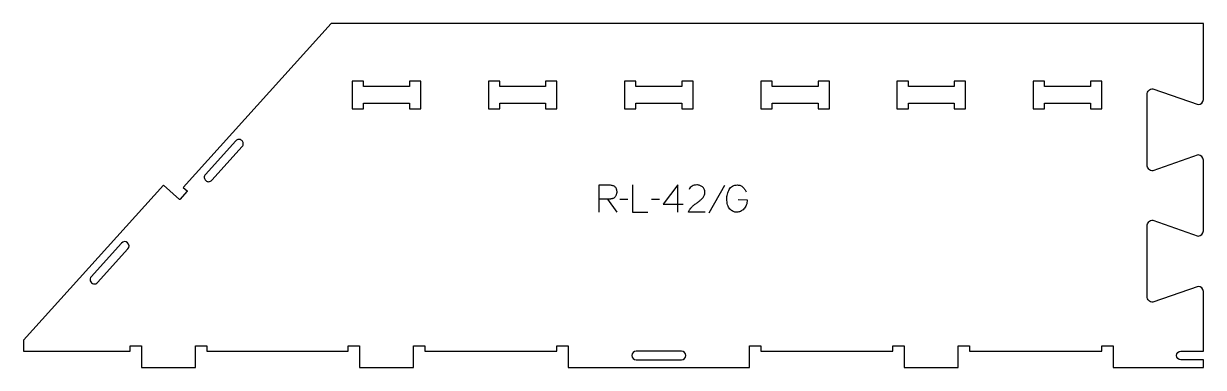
# Model space of a CAD drawing. Extents: x 0 to 1300, y 0 to 380.
import ezdxf

# ---------------------------------------------------------------- set-up
doc = ezdxf.new("R2010")
doc.units = 0
for name, color, linetype in [('1_ANYTOOL_1MMDEEP_LABELS_S', 2, 'CONTINUOUS'), ('3_ANYTOOL_CUTTHROUGH_INSID', 4, 'CONTINUOUS'), ('4_ANYTOOL_CUTTHROUGH_OUTSI', 5, 'CONTINUOUS')]:
    doc.layers.add(name, color=color, linetype=linetype)

msp = doc.modelspace()

# ---------------------------------------------------------------- linework, layer by layer
at = {"layer": '1_ANYTOOL_1MMDEEP_LABELS_S'}
for p, q in [((772.011071, 200.898826), (754.825357, 170.127397)), ((642.968214, 185.813111), (653.425357, 171.327397)), ((665.425357, 185.255968), (656.639643, 185.170254)), ((700.311071, 185.255968), (691.525357, 185.170254)), ((704.596785, 180.027397), (726.368214, 180.027397))]:
    msp.add_line(p, q, dxfattribs=at)
for points in [[(633.968214, 171.370254), (633.968214, 201.370254), (645.325357, 201.370254, -0.030274), (647.09117, 201.263239, -0.049), (648.812857, 200.880076, -0.050774), (650.14538, 200.287619, -0.06445), (651.303928, 199.40954, -0.0646), (652.19384, 198.273509, -0.052254), (652.798571, 196.958647, -0.050381), (653.187707, 195.266098, -0.031337), (653.296785, 193.527397, -0.040022), (653.186625, 192.15334, -0.042626), (652.852143, 190.816683, -0.04247), (652.283458, 189.526963, -0.036572), (651.518214, 188.341683, -0.051097), (650.576436, 187.327728, -0.061981), (649.434285, 186.552397, -0.061813), (648.125283, 186.075897, -0.049309), (646.739643, 185.898826, -0.003273), (645.871992, 185.861134, -0.003121), (645.003928, 185.83454, -0.003882), (643.986147, 185.81762, -0.002215), (642.968214, 185.813111), (634.011071, 185.813111)], [(750.796785, 171.413111), (732.496785, 171.455968, -0.034491), (733.159564, 173.2033, -0.037732), (734.066428, 174.836326, -0.037744), (735.205723, 176.310962, -0.03482), (736.546785, 177.605968, -0.00859), (739.50601, 180.004551, -0.008791), (742.546785, 182.298826, 0.020588), (745.366074, 184.532268, 0.025206), (747.968214, 187.013111, 0.046908), (748.988809, 188.314353, 0.051091), (749.736071, 189.788111, 0.050722), (750.184804, 191.436286, 0.041139), (750.325357, 193.141683, 0.039396), (750.182712, 194.949268, 0.058519), (749.693214, 196.688111, 0.060358), (748.902656, 198.095227, 0.061397), (747.796785, 199.270254, 0.048006), (746.440828, 200.192214, 0.045901), (744.936071, 200.845254, 0.045216), (743.19601, 201.247814, 0.034258), (741.411071, 201.370254, 0.055622), (738.776501, 201.076267, 0.079896), (736.3325, 200.095254, 0.080617), (734.363112, 198.429554, 0.060287), (732.925357, 196.270254)], [(787.225357, 185.170254), (796.996785, 185.127397, -0.031732), (796.728675, 182.119995, -0.048764), (795.984285, 179.202397, -0.050291), (794.874573, 176.891889, -0.060119), (793.289643, 174.88454, -0.036578), (791.557623, 173.398123, -0.050793), (789.598571, 172.238111, -0.051881), (787.645554, 171.570367, -0.053919), (785.596785, 171.327397, -0.055881), (783.561638, 171.534341, -0.055271), (781.621785, 172.18454, -0.05403), (779.695809, 173.343733, -0.038531), (778.011071, 174.841683, -0.067281), (776.463358, 176.952697, -0.049165), (775.439643, 179.373826, -0.047412), (774.766716, 182.577744, -0.028075), (774.5825, 185.855968, -0.03109), (774.750026, 188.547548, -0.031496), (775.252143, 191.19704, -0.031425), (776.103015, 193.825284, -0.02824), (777.261071, 196.33454, -0.064555), (778.789875, 198.486065, -0.078906), (780.855714, 200.111326, -0.076878), (783.479315, 201.085875, -0.050594), (786.2825, 201.370254, -0.039946), (787.942061, 201.237457, -0.052714), (789.545, 200.802397, -0.053511), (790.928197, 200.087063, -0.05153), (792.1325, 199.098826, -0.040443), (794.172724, 196.675684, -0.04035), (795.796785, 193.955968)]]:
    msp.add_lwpolyline(points, format="xyb", dxfattribs=at)
for points in [[(670.568214, 201.370254), (670.568214, 171.370254), (687.668214, 171.370254)], [(720.5825, 171.370254), (720.625357, 201.413111), (704.596785, 180.027397)]]:
    msp.add_lwpolyline(points, dxfattribs=at)
at = {"layer": '3_ANYTOOL_CUTTHROUGH_INSID'}
for points in [[(425.000599, 291.5), (425.000599, 285.5), (437.500599, 285.5), (437.500599, 316), (425.000599, 316), (425.000599, 310), (374.500599, 310), (374.500599, 316), (362.000599, 316), (362.000599, 285.5), (374.500599, 285.5), (374.500599, 291.5)], [(549.750599, 310), (524.500599, 310), (524.500599, 316), (512.000599, 316), (512.000599, 285.5), (524.500599, 285.5), (524.500599, 291.5), (575.000599, 291.5), (575.000599, 285.5), (587.500599, 285.5), (587.500599, 316), (575.000599, 316), (575.000599, 310)], [(725.000599, 291.5), (725.000599, 285.5), (737.500599, 285.5), (737.500599, 316), (725.000599, 316), (725.000599, 310), (674.500599, 310), (674.500599, 316), (662.000599, 316), (662.000599, 285.5), (674.500599, 285.5), (674.500599, 291.5)], [(849.750599, 291.5), (875.000599, 291.5), (875.000599, 285.5), (887.500599, 285.5), (887.500599, 315.75), (887.500599, 316), (875.000599, 316), (875.000599, 310), (849.750599, 310), (824.500599, 310), (824.500599, 316), (812.000599, 316), (812.000599, 285.5), (824.500599, 285.5), (824.500599, 291.5)], [(974.500599, 291.5), (1025.000599, 291.5), (1025.000599, 285.5), (1037.500599, 285.5), (1037.500599, 316), (1025.000599, 316), (1025.000599, 310), (974.500599, 310), (974.500599, 316), (962.000599, 316), (962.000599, 285.5), (974.500599, 285.5)], [(1149.7506, 310), (1124.500599, 310), (1124.500599, 316), (1112.000599, 316), (1112.000599, 285.5), (1124.500599, 285.5), (1124.500599, 291.5), (1149.7506, 291.5), (1175.0006, 291.5), (1175.0006, 285.5), (1187.5006, 285.5), (1187.5006, 316), (1175.0006, 316), (1175.0006, 310)]]:
    msp.add_lwpolyline(points, close=True, dxfattribs=at)
for points in [[(233.692207, 250.082329), (200.235974, 212.925457, 0.414214), (200.587537, 206.217148, 0.414214), (207.295846, 206.568712), (240.75208, 243.725584, 0.414214), (240.400516, 250.433893, 0.414214)], [(107.889598, 137.265105), (74.433364, 100.108233, 1), (81.493236, 93.751488), (114.94947, 130.90836, 1)], [(674.750599, 8.5), (724.750599, 8.5, 1), (724.750599, 18), (674.750599, 18, 1)]]:
    msp.add_lwpolyline(points, format="xyb", close=True, dxfattribs=at)
at = {"layer": '4_ANYTOOL_CUTTHROUGH_OUTSI'}
msp.add_lwpolyline([(154.127081, 201.320089), (0, 30.144765), (0, 18), (117.500599, 18), (117.500599, 23.75, -0.414214), (117.750599, 24), (129.750599, 24, -0.414214), (130.000599, 23.75), (130.000599, 0), (189.500599, 0), (189.500599, 23.75, -0.414214), (189.750599, 24), (201.750599, 24, -0.414214), (202.000599, 23.75), (202.000599, 18), (357.500599, 18), (357.500599, 23.75, -0.414214), (357.750599, 24), (369.750599, 24, -0.414214), (370.000599, 23.75), (370.000599, 0), (429.500599, 0), (429.500599, 23.75, -0.414214), (429.750599, 24), (441.750599, 24, -0.414214), (442.000599, 23.75), (442.000599, 18), (587.500599, 18), (587.500599, 23.75, -0.414214), (587.750599, 24), (599.750599, 24, -0.414214), (600.000599, 23.75), (600.000599, 0), (799.500599, 0), (799.500599, 23.75, -0.414214), (799.750599, 24), (811.750599, 24, -0.414214), (812.000599, 23.75), (812.000599, 18), (849.750599, 18), (957.500599, 18), (957.500599, 23.75, -0.414214), (957.750599, 24), (969.750599, 24, -0.414214), (970.000599, 23.75), (970.000599, 0), (1029.500599, 0), (1029.500599, 23.75, -0.414214), (1029.750599, 24), (1041.750599, 24, -0.414214), (1042.000599, 23.75), (1042.000599, 18), (1149.7506, 18), (1187.5006, 18), (1187.5006, 23.75, -0.414214), (1187.7506, 24), (1199.7506, 24, -0.414214), (1200.0006, 23.75), (1200.0006, 0), (1299.5006, 0), (1299.5006, 8.5), (1274.7506, 8.5, -1), (1274.7506, 18), (1299.5006, 18), (1299.5006, 83.749888, 0.412073), (1293.792647, 89.499734), (1243.833188, 72.013783, -0.084369), (1243.7506, 71.999747, -0.414214), (1237.5006, 78.249747), (1237.5006, 156.249747, -0.414214), (1243.7506, 162.499747, -0.084369), (1243.833188, 162.485712), (1293.792647, 144.99976, 0.412073), (1299.5006, 150.749607), (1299.5006, 228.749607, 0.412073), (1293.792647, 234.499453), (1243.833188, 217.013501, -0.084369), (1243.7506, 216.999466, -0.414214), (1237.5006, 223.249466), (1237.5006, 301.249466, -0.414214), (1243.7506, 307.499466, -0.084369), (1243.833188, 307.48543), (1293.792647, 289.999479, 0.412073), (1299.5006, 295.749325), (1299.5006, 379.5), (1149.7506, 379.5), (849.750599, 379.5), (549.750599, 379.5), (338.782557, 379.5), (175.867819, 198.565037), (180.1409, 194.717534, -0.414214), (180.159403, 194.364465), (172.129831, 185.446732, -0.414214), (171.776763, 185.428228)], format="xyb", close=True, dxfattribs=at)

doc.saveas('drawing.dxf')
